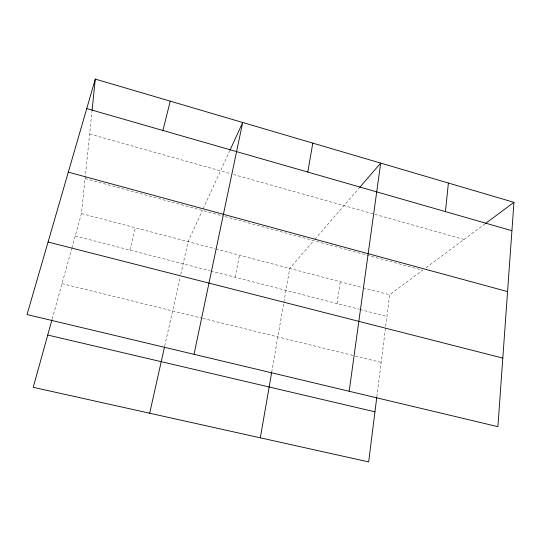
<?xml version="1.0" encoding="UTF-8"?>
<svg xmlns="http://www.w3.org/2000/svg" width="541" height="541" viewBox="0 0 541 541"><rect width="100%" height="100%" fill="white"/><g stroke="black" fill="none" stroke-linecap="round" stroke-linejoin="round"><path stroke-width="0.41" stroke-dasharray="2.71 2.03" d="M71.885 248.096L81.475 213.56L91.95 111.547M376.847 396.749L389.662 294.771L422.656 270.23L224.143 216.326M337.036 303.562L340.289 281.76M271.717 372.215L289.739 268.437L313.733 240.65M235.139 277.256L239.507 255.203M164.701 346.118L180.031 277.634M180.762 274.382L188.085 241.651L202.395 210.422M129.84 250.07L135.419 227.775M52.2 318.98L71.662 248.907M203.078 208.927L229.553 151.149M314.835 239.379L359.102 188.106M426.038 267.714L484.892 223.947M62.012 283.64L202.084 318.209M202.902 318.412L354.429 355.809M355.241 356.012L381.162 362.409M75.253 235.977L209.942 270.75M210.753 270.96L359.123 309.263M359.941 309.472L386.937 316.438M81.475 213.56L215.02 248.752M215.839 248.968L362.145 287.514M362.95 287.731L389.662 294.771M85.072 178.571L223.338 216.109M89.65 133.972L230.283 173.6M233.536 174.513L374.014 214.094M374.825 214.324L464.029 239.46"/><path stroke-width="0.81" d="M513.95 202.334L497.903 426.673L27.05 314.564L95.284 79.087L513.95 202.334L485.561 223.447M92.038 110.722L95.284 79.087M445.426 211.612L448.394 183.034M376.739 397.581L368.658 461.913L33.217 387.322L51.977 319.778M349.168 391.265L380.688 163.105L359.643 187.484M307.795 172.079L312.806 143.122M260.322 437.825L271.717 372.215M194.036 354.328L242.693 122.482L229.905 150.391M149.681 413.223L164.518 346.937M162.929 130.469L170.226 101.147M47.736 335.041L374.954 411.823M48.068 242.03L502.805 358.101M68.322 172.146L507.566 291.592M86.736 108.585L511.921 230.709"/></g></svg>
